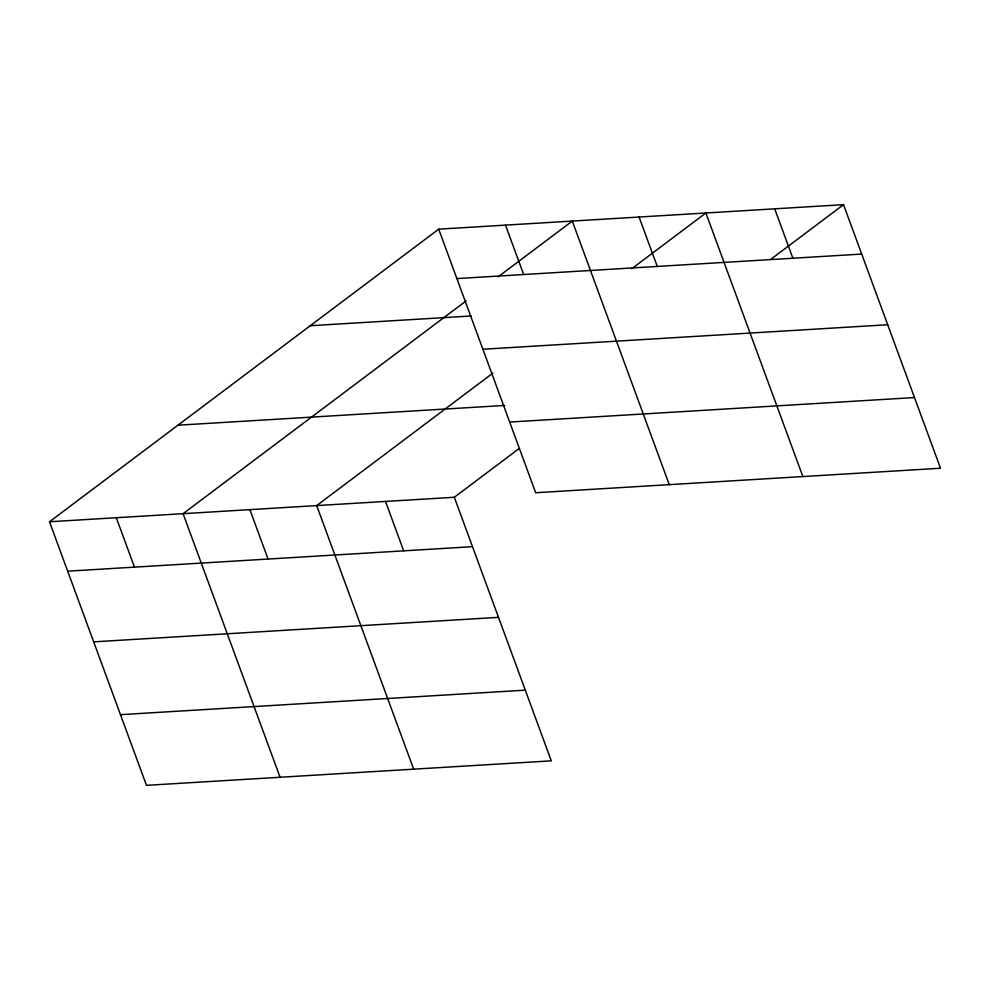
<?xml version="1.0" encoding="UTF-8"?>
<svg xmlns="http://www.w3.org/2000/svg" width="990" height="990" viewBox="0 0 990 990"><rect width="100%" height="100%" fill="white"/><g stroke="black" fill="none" stroke-linecap="round" stroke-linejoin="round"><path stroke-width="1.49" d="M518.537 448.99L454.323 497.265L551.294 760.84L146.471 785.342L49.5 521.767L438.706 229.16L843.529 204.658L940.5 468.233L535.677 492.735L438.706 229.16M466.08 300.923L183.088 513.686L280.071 777.249M498.193 276.779L572.294 221.079L669.265 484.654M492.909 373.106L316.689 505.593L413.659 769.168M631.781 268.698L705.882 212.986L802.865 476.561M770.666 259.442L843.529 204.658M456.885 278.574L861.708 254.071M310.266 325.722L471.178 315.983M482.885 349.247L887.708 324.745M177.94 425.205L504.764 405.43M509.677 422.062L914.5 397.559M49.5 521.767L454.323 497.265M67.679 571.181L472.502 546.678M93.679 641.854L498.514 617.352M120.471 714.669L525.294 690.166M774.7 208.828L792.891 258.242M639.082 217.033L657.273 266.446M505.494 225.114L523.673 274.539M385.506 501.435L403.685 550.848M249.888 509.64L268.067 559.053M116.3 517.721L134.479 567.146"/></g></svg>
